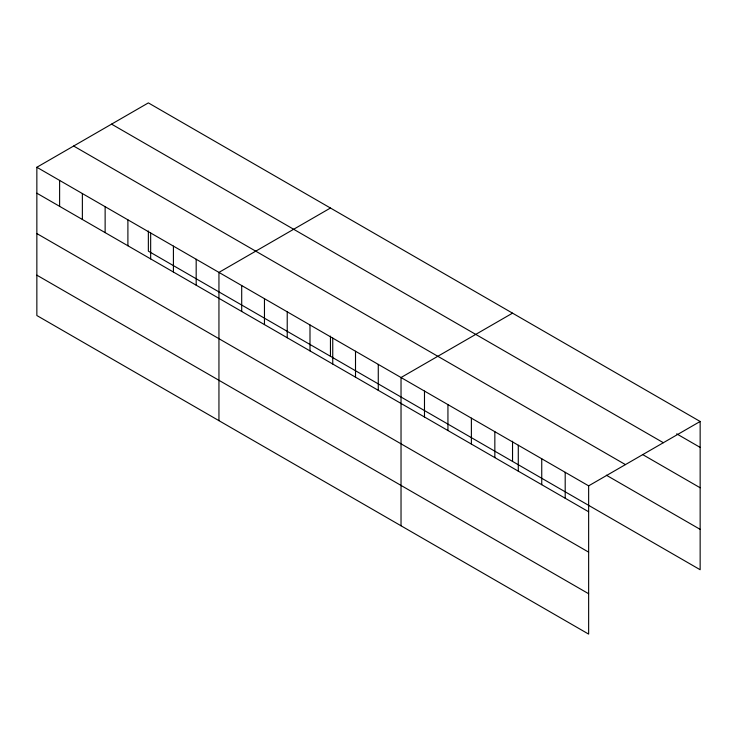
<?xml version="1.0" encoding="UTF-8"?>
<svg xmlns="http://www.w3.org/2000/svg" width="737" height="737" viewBox="0 0 737 737"><rect width="100%" height="100%" fill="white"/><g stroke="black" fill="none" stroke-linecap="round" stroke-linejoin="round"><path stroke-width="1.11" d="M36.85 167.271L588.642 485.849L588.642 634.106L36.85 315.528L36.85 167.271L148.358 102.894L700.15 421.472L700.15 569.729L148.358 251.151L148.358 230.967M330.452 208.027L218.944 272.404L218.944 420.661M512.537 313.151L401.029 377.528L401.029 525.785M588.642 485.849L700.15 421.472M676.695 433.853L700.15 447.396M111.563 124.138L663.355 442.716M642.498 454.48L700.15 487.765M73.645 146.027L625.437 464.605M606.348 475.199L700.15 529.359M36.85 193.195L588.642 511.773M36.85 233.565L588.642 552.142M36.85 275.159L588.642 593.736M565.196 472.306L565.196 498.23M541.741 458.773L541.741 484.697M518.286 445.231L518.286 471.155M512.537 441.223L512.537 461.408M494.84 431.689L494.84 457.613M471.385 418.146L471.385 444.07M447.939 404.613L447.939 430.537M424.484 391.071L424.484 416.995M378.274 364.391L378.274 390.315M355.51 351.254L355.51 377.178M332.746 338.108L332.746 364.032M330.452 336.1L330.452 356.284M309.991 324.971L309.991 350.895M287.227 311.825L287.227 337.749M264.463 298.688L264.463 324.612M241.699 285.541L241.699 311.465M196.18 259.258L196.18 285.182M173.416 246.121L173.416 272.045M150.661 232.975L150.661 258.899M127.897 219.838L127.897 245.762M105.133 206.701L105.133 232.625M82.369 193.555L82.369 219.479M59.614 180.418L59.614 206.342"/></g></svg>
